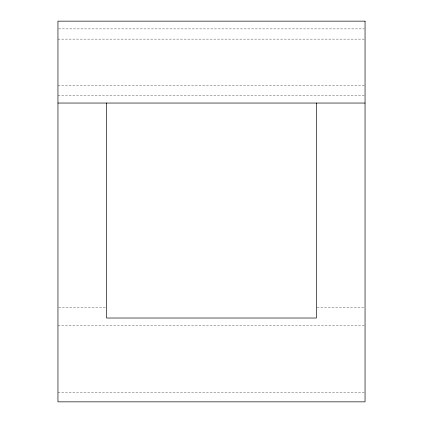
<?xml version="1.0" encoding="UTF-8"?>
<svg xmlns="http://www.w3.org/2000/svg" width="423" height="423" viewBox="0 0 423 423"><rect width="100%" height="100%" fill="white"/><g stroke="black" fill="none" stroke-linecap="round" stroke-linejoin="round"><path stroke-width="0.32" stroke-dasharray="2.12 1.59" d="M58.607 28.886L364.393 28.886M57.951 39.122L364.393 39.122M57.951 85.192L364.393 85.192M57.951 95.429L364.393 95.429M58.607 307.78L106.575 307.78M317.086 307.78L365.049 307.78M57.951 325.752L364.393 325.752M57.951 392.29L364.393 392.29"/><path stroke-width="0.63" d="M57.951 103.043L365.049 103.043M316.425 103.043L316.425 318.017L106.575 318.017L106.575 103.043M365.049 21.15L57.951 21.15L57.951 401.85L365.049 401.85L365.049 21.15"/></g></svg>
